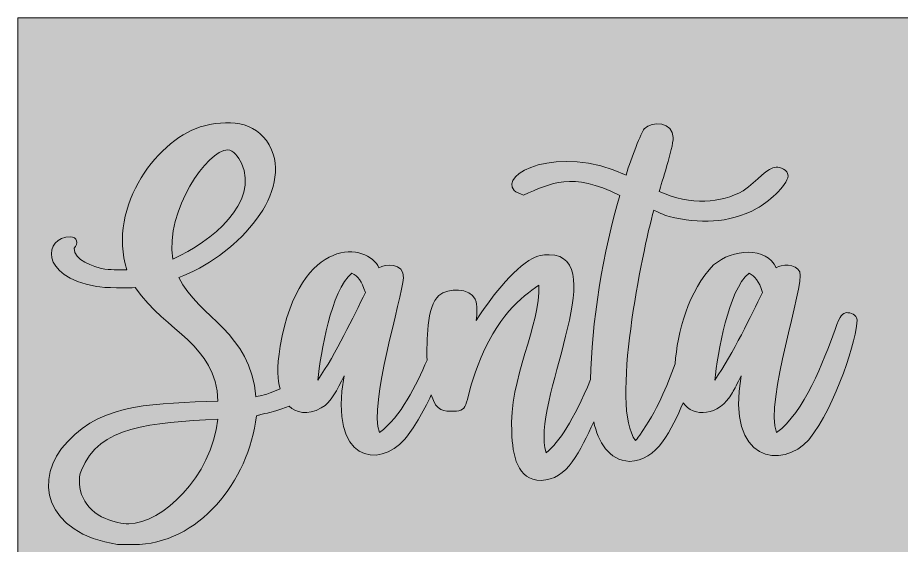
# Model space of a CAD drawing. Header units: inches. Extents: x -9 to 432, y 0 to 432.
# Drawn here: x 0 to 249.7, y 283 to 432 of the extents above; entities that cross this region are included whole.
import ezdxf

# ---------------------------------------------------------------- set-up
doc = ezdxf.new("R2010")
doc.units = ezdxf.units.IN
doc.header["$MEASUREMENT"] = 0
doc.layers.add('_U+0421_U+043B_U+043E_U+0439 1', color=7, linetype='Continuous')

msp = doc.modelspace()

# ---------------------------------------------------------------- hatches: boundary and pattern name
at = {"layer": '_U+0421_U+043B_U+043E_U+0439 1', "true_color": 0xe8c792}
h = msp.add_hatch(color=31, dxfattribs=at)
h.dxf.hatch_style = 2
h.paths.add_polyline_path([(0, 432), (432, 432), (432, 0), (0, 0)])
at = {"layer": '_U+0421_U+043B_U+043E_U+0439 1', "true_color": 0xc10000}
h = msp.add_hatch(color=12, dxfattribs=at)
h.dxf.hatch_style = 2
edge = h.paths.add_edge_path()
edge.add_spline(control_points=[(234.07, 348.69), (233.07, 348.35), (232.48, 348.33), (230.96, 343.92), (227.7, 334.86), (222.19, 320.51), (214.44, 314.81), (210.96, 323.34), (222.41, 356.48), (220.95, 360.19), (219.81, 362.63), (215.71, 362.4), (214.27, 361.34), (211.7, 367.35), (201.95, 366.79), (196.64, 362.15), (189.57, 355.15), (186.32, 342.82), (185.77, 334.18), (183.37, 327.83), (180.73, 321.11), (175.76, 314.1), (175.06, 313.08), (174.86, 312.83), (174.58, 312.6), (167.27, 321.7), (176.48, 365.98), (179.72, 377.61), (180.7, 377.26), (182.51, 376.19), (184.04, 375.84), (192.71, 373.85), (200.51, 373.68), (208.96, 378.17), (211.58, 379.67), (217.52, 384.34), (217.65, 387.36), (217.65, 389.14), (215.34, 389.8), (214.34, 389.8), (211.82, 389.8), (209.14, 385.95), (204.94, 383.07), (198.8, 379.65), (190.22, 378.91), (181.27, 382.91), (181.86, 385.3), (185.16, 394.89), (185.22, 398.15), (185.22, 402.39), (179.28, 403.08), (177, 400.61), (176.14, 399.41), (173.45, 392.72), (171.89, 387.55), (152.3, 396.56), (135.9, 387.61), (140.29, 383.22), (140.83, 382.67), (141.76, 382.38), (142.91, 381.9), (150.72, 385.2), (156.51, 388.66), (170.09, 381.79), (165.52, 366.48), (162, 345.11), (161.89, 329.8), (156.81, 317.92), (153.1, 312.31), (149.33, 309.11), (144.7, 322.68), (168.32, 364.65), (150.21, 365.05), (149.21, 365.05), (147.64, 365.1), (145.44, 363.98), (140.14, 361.27), (132.86, 351.87), (129.58, 346.48), (129.76, 348.47), (130.01, 350.71), (129.26, 352.45), (127.86, 355.73), (121.57, 355.73), (119.02, 353.54), (115.48, 350.51), (115.6, 340.4), (115.65, 335.25), (112.69, 328.27), (108.24, 319.22), (102.25, 314.81), (99.07, 322.63), (108.66, 352.82), (108.97, 358.51), (109.2, 362.84), (103.69, 362.53), (102.08, 361.34), (99.09, 368.33), (79.75, 371.12), (74.18, 339.25), (73.1, 332.65), (73.5, 329.76), (74.15, 327.19), (69.34, 325.04), (69.13, 325.46), (67.33, 324.87), (65.75, 343.34), (51.42, 346.9), (45.49, 358.62), (61.18, 364.4), (77.21, 381.42), (71.74, 394.71), (68.26, 402.37), (60.98, 403.45), (52.8, 401.49), (40.06, 398.43), (25.06, 378.77), (30.88, 360.78), (29.38, 360.78), (27.06, 360.75), (24.64, 360.98), (21.22, 361.67), (15.93, 363.52), (15.93, 366.9), (17.39, 368.18), (16.73, 370.11), (14.86, 370.11), (7.55, 370.11), (5.81, 358.96), (22.24, 356.07), (24.33, 355.65), (31.55, 355.6), (33.2, 355.77), (42.22, 342.89), (55.97, 339.85), (56.59, 323.72), (39.14, 322.9), (24.48, 323.4), (14.14, 312.33), (4.02, 301.78), (7.68, 286.38), (28.24, 283.17), (28.24, 283.17), (32.67, 283.15), (32.67, 283.15), (51.05, 283.15), (65.32, 301.02), (67.44, 319.5), (68.58, 319.87), (67.99, 319.67), (68.74, 319.88), (72.45, 320.8), (70.07, 320.04), (76.69, 322.23), (78.45, 320.59), (81.87, 319.47), (85.79, 321.76), (88.75, 323.49), (90.21, 326.79), (92.22, 330.83), (87.85, 306.38), (102.15, 304.62), (109.33, 312.88), (111.93, 316.11), (114.46, 320.33), (116.87, 325.43), (118.29, 320.57), (120.57, 320.86), (123.18, 320.86), (127.84, 320.86), (126, 323.3), (129.9, 333.48), (135.4, 347.85), (142.38, 353.12), (147.21, 356.42), (147.93, 345.45), (138.66, 329.89), (139.59, 314.99), (139.85, 308.38), (141.07, 301.32), (147.9, 301.32), (155.19, 301.32), (159.06, 309.79), (162.77, 317.86), (163.98, 312.19), (167.04, 306.98), (172.87, 306.68), (180.51, 306.68), (184.93, 315.81), (187.99, 323.24), (190.94, 319.08), (198.05, 319.22), (201.97, 326.12), (202.53, 327.11), (203.34, 328.69), (204.41, 330.83), (200.04, 306.35), (216.25, 304.42), (223.5, 312.76), (231.37, 322.53), (237.17, 341.9), (237.17, 346.67), (236.96, 348.21), (235.46, 348.69), (234.07, 348.69)], knot_values=[0, 0, 0, 0, 1, 1, 1, 2, 2, 2, 3, 3, 3, 4, 4, 4, 5, 5, 5, 6, 6, 6, 7, 7, 7, 8, 8, 8, 9, 9, 9, 10, 10, 10, 11, 11, 11, 12, 12, 12, 13, 13, 13, 14, 14, 14, 15, 15, 15, 16, 16, 16, 17, 17, 17, 18, 18, 18, 19, 19, 19, 20, 20, 20, 21, 21, 21, 22, 22, 22, 23, 23, 23, 24, 24, 24, 25, 25, 25, 26, 26, 26, 27, 27, 27, 28, 28, 28, 29, 29, 29, 30, 30, 30, 31, 31, 31, 32, 32, 32, 33, 33, 33, 34, 34, 34, 35, 35, 35, 36, 36, 36, 37, 37, 37, 38, 38, 38, 39, 39, 39, 40, 40, 40, 41, 41, 41, 42, 42, 42, 43, 43, 43, 44, 44, 44, 45, 45, 45, 46, 46, 46, 47, 47, 47, 48, 48, 48, 49, 49, 49, 50, 50, 50, 51, 51, 51, 52, 52, 52, 53, 53, 53, 54, 54, 54, 55, 55, 55, 56, 56, 56, 57, 57, 57, 58, 58, 58, 59, 59, 59, 60, 60, 60, 61, 61, 61, 62, 62, 62, 63, 63, 63, 64, 64, 64, 65, 65, 65, 66, 66, 66, 67, 67, 67, 68, 68, 68, 68], degree=3, periodic=1)
edge = h.paths.add_edge_path()
edge.add_spline(control_points=[(43.82, 363.8), (41.64, 377.53), (53.6, 394.69), (59.38, 394.69), (60.95, 394.69), (62.35, 392.61), (63.22, 390.94), (68.24, 379.78), (54.97, 368.79), (43.82, 363.8)], knot_values=[0, 0, 0, 0, 1, 1, 1, 2, 2, 2, 3, 3, 3, 3], degree=3, periodic=1)
edge = h.paths.add_edge_path()
edge.add_spline(control_points=[(31.36, 289.05), (29.53, 289.05), (27.32, 289.55), (24.78, 290.54), (18.86, 292.84), (16.14, 299.34), (17.99, 304.16), (22.98, 316.84), (37.54, 317.44), (56.57, 318.64), (54.74, 302.18), (40.72, 289.05), (31.36, 289.05)], knot_values=[0, 0, 0, 0, 1, 1, 1, 2, 2, 2, 3, 3, 3, 4, 4, 4, 4], degree=3, periodic=1)
edge = h.paths.add_edge_path()
edge.add_spline(control_points=[(84.77, 329.62), (85.67, 337.32), (88.48, 354.92), (94.44, 359.88), (96.15, 358.83), (97.22, 357.77), (98.23, 354.36), (94.79, 347.46), (90.06, 337.26), (84.77, 329.62)], knot_values=[0, 0, 0, 0, 1, 1, 1, 2, 2, 2, 3, 3, 3, 3], degree=3, periodic=1)
edge = h.paths.add_edge_path()
edge.add_spline(control_points=[(196.96, 329.62), (197.85, 337.26), (200.71, 354.95), (206.63, 359.88), (208.33, 358.83), (209.41, 357.77), (210.42, 354.36), (207.21, 347.91), (202.27, 337.3), (196.96, 329.62)], knot_values=[0, 0, 0, 0, 1, 1, 1, 2, 2, 2, 3, 3, 3, 3], degree=3, periodic=1)

# ---------------------------------------------------------------- linework, layer by layer
at = {"layer": '_U+0421_U+043B_U+043E_U+0439 1', "lineweight": 0}
msp.add_lwpolyline([(0, 432), (432, 432), (432, 0), (0, 0), (0, 432)], dxfattribs=at)
for points, knots in [([(234.07, 348.69), (233.07, 348.35), (232.48, 348.33), (230.96, 343.92), (227.7, 334.86), (222.19, 320.51), (214.44, 314.81), (210.96, 323.34), (222.41, 356.48), (220.95, 360.19), (219.81, 362.63), (215.71, 362.4), (214.27, 361.34), (211.7, 367.35), (201.95, 366.79), (196.64, 362.15), (189.57, 355.15), (186.32, 342.82), (185.77, 334.18), (183.37, 327.83), (180.73, 321.11), (175.76, 314.1), (175.06, 313.08), (174.86, 312.83), (174.58, 312.6), (167.27, 321.7), (176.48, 365.98), (179.72, 377.61), (180.7, 377.26), (182.51, 376.19), (184.04, 375.84), (192.71, 373.85), (200.51, 373.68), (208.96, 378.17), (211.58, 379.67), (217.52, 384.34), (217.65, 387.36), (217.65, 389.14), (215.34, 389.8), (214.34, 389.8), (211.82, 389.8), (209.14, 385.95), (204.94, 383.07), (198.8, 379.65), (190.22, 378.91), (181.27, 382.91), (181.86, 385.3), (185.16, 394.89), (185.22, 398.15), (185.22, 402.39), (179.28, 403.08), (177, 400.61), (176.14, 399.41), (173.45, 392.72), (171.89, 387.55), (152.3, 396.56), (135.9, 387.61), (140.29, 383.22), (140.83, 382.67), (141.76, 382.38), (142.91, 381.9), (150.72, 385.2), (156.51, 388.66), (170.09, 381.79), (165.52, 366.48), (162, 345.11), (161.89, 329.8), (156.81, 317.92), (153.1, 312.31), (149.33, 309.11), (144.7, 322.68), (168.32, 364.65), (150.21, 365.05), (149.21, 365.05), (147.64, 365.1), (145.44, 363.98), (140.14, 361.27), (132.86, 351.87), (129.58, 346.48), (129.76, 348.47), (130.01, 350.71), (129.26, 352.45), (127.86, 355.73), (121.57, 355.73), (119.02, 353.54), (115.48, 350.51), (115.6, 340.4), (115.65, 335.25), (112.69, 328.27), (108.24, 319.22), (102.25, 314.81), (99.07, 322.63), (108.66, 352.82), (108.97, 358.51), (109.2, 362.84), (103.69, 362.53), (102.08, 361.34), (99.09, 368.33), (79.75, 371.12), (74.18, 339.25), (73.1, 332.65), (73.5, 329.76), (74.15, 327.19), (69.34, 325.04), (69.13, 325.46), (67.33, 324.87), (65.75, 343.34), (51.42, 346.9), (45.49, 358.62), (61.18, 364.4), (77.21, 381.42), (71.74, 394.71), (68.26, 402.37), (60.98, 403.45), (52.8, 401.49), (40.06, 398.43), (25.06, 378.77), (30.88, 360.78), (29.38, 360.78), (27.06, 360.75), (24.64, 360.98), (21.22, 361.67), (15.93, 363.52), (15.93, 366.9), (17.39, 368.18), (16.73, 370.11), (14.86, 370.11), (7.55, 370.11), (5.81, 358.96), (22.24, 356.07), (24.33, 355.65), (31.55, 355.6), (33.2, 355.77), (42.22, 342.89), (55.97, 339.85), (56.59, 323.72), (39.14, 322.9), (24.48, 323.4), (14.14, 312.33), (4.02, 301.78), (7.68, 286.38), (28.24, 283.17), (28.24, 283.17), (32.67, 283.15), (32.67, 283.15), (51.05, 283.15), (65.32, 301.02), (67.44, 319.5), (68.58, 319.87), (67.99, 319.67), (68.74, 319.88), (72.45, 320.8), (70.07, 320.04), (76.69, 322.23), (78.45, 320.59), (81.87, 319.47), (85.79, 321.76), (88.75, 323.49), (90.21, 326.79), (92.22, 330.83), (87.85, 306.38), (102.15, 304.62), (109.33, 312.88), (111.93, 316.11), (114.46, 320.33), (116.87, 325.43), (118.29, 320.57), (120.57, 320.86), (123.18, 320.86), (127.84, 320.86), (126, 323.3), (129.9, 333.48), (135.4, 347.85), (142.38, 353.12), (147.21, 356.42), (147.93, 345.45), (138.66, 329.89), (139.59, 314.99), (139.85, 308.38), (141.07, 301.32), (147.9, 301.32), (155.19, 301.32), (159.06, 309.79), (162.77, 317.86), (163.98, 312.19), (167.04, 306.98), (172.87, 306.68), (180.51, 306.68), (184.93, 315.81), (187.99, 323.24), (190.94, 319.08), (198.05, 319.22), (201.97, 326.12), (202.53, 327.11), (203.34, 328.69), (204.41, 330.83), (200.04, 306.35), (216.25, 304.42), (223.5, 312.76), (231.37, 322.53), (237.17, 341.9), (237.17, 346.67), (236.96, 348.21), (235.46, 348.69), (234.07, 348.69)], [0, 0, 0, 0, 1, 1, 1, 2, 2, 2, 3, 3, 3, 4, 4, 4, 5, 5, 5, 6, 6, 6, 7, 7, 7, 8, 8, 8, 9, 9, 9, 10, 10, 10, 11, 11, 11, 12, 12, 12, 13, 13, 13, 14, 14, 14, 15, 15, 15, 16, 16, 16, 17, 17, 17, 18, 18, 18, 19, 19, 19, 20, 20, 20, 21, 21, 21, 22, 22, 22, 23, 23, 23, 24, 24, 24, 25, 25, 25, 26, 26, 26, 27, 27, 27, 28, 28, 28, 29, 29, 29, 30, 30, 30, 31, 31, 31, 32, 32, 32, 33, 33, 33, 34, 34, 34, 35, 35, 35, 36, 36, 36, 37, 37, 37, 38, 38, 38, 39, 39, 39, 40, 40, 40, 41, 41, 41, 42, 42, 42, 43, 43, 43, 44, 44, 44, 45, 45, 45, 46, 46, 46, 47, 47, 47, 48, 48, 48, 49, 49, 49, 50, 50, 50, 51, 51, 51, 52, 52, 52, 53, 53, 53, 54, 54, 54, 55, 55, 55, 56, 56, 56, 57, 57, 57, 58, 58, 58, 59, 59, 59, 60, 60, 60, 61, 61, 61, 62, 62, 62, 63, 63, 63, 64, 64, 64, 65, 65, 65, 66, 66, 66, 67, 67, 67, 68, 68, 68, 68]), ([(43.82, 363.8), (41.64, 377.53), (53.6, 394.69), (59.38, 394.69), (60.95, 394.69), (62.35, 392.61), (63.22, 390.94), (68.24, 379.78), (54.97, 368.79), (43.82, 363.8)], [0, 0, 0, 0, 1, 1, 1, 2, 2, 2, 3, 3, 3, 3]), ([(84.77, 329.62), (85.67, 337.32), (88.48, 354.92), (94.44, 359.88), (96.15, 358.83), (97.22, 357.77), (98.23, 354.36), (94.79, 347.46), (90.06, 337.26), (84.77, 329.62)], [0, 0, 0, 0, 1, 1, 1, 2, 2, 2, 3, 3, 3, 3]), ([(196.96, 329.62), (197.85, 337.26), (200.71, 354.95), (206.63, 359.88), (208.33, 358.83), (209.41, 357.77), (210.42, 354.36), (207.21, 347.91), (202.27, 337.3), (196.96, 329.62)], [0, 0, 0, 0, 1, 1, 1, 2, 2, 2, 3, 3, 3, 3]), ([(31.36, 289.05), (29.53, 289.05), (27.32, 289.55), (24.78, 290.54), (18.86, 292.84), (16.14, 299.34), (17.99, 304.16), (22.98, 316.84), (37.54, 317.44), (56.57, 318.64), (54.74, 302.18), (40.72, 289.05), (31.36, 289.05)], [0, 0, 0, 0, 1, 1, 1, 2, 2, 2, 3, 3, 3, 4, 4, 4, 4])]:
    msp.add_open_spline(points, degree=3, knots=knots, dxfattribs=at)

doc.saveas('drawing.dxf')
